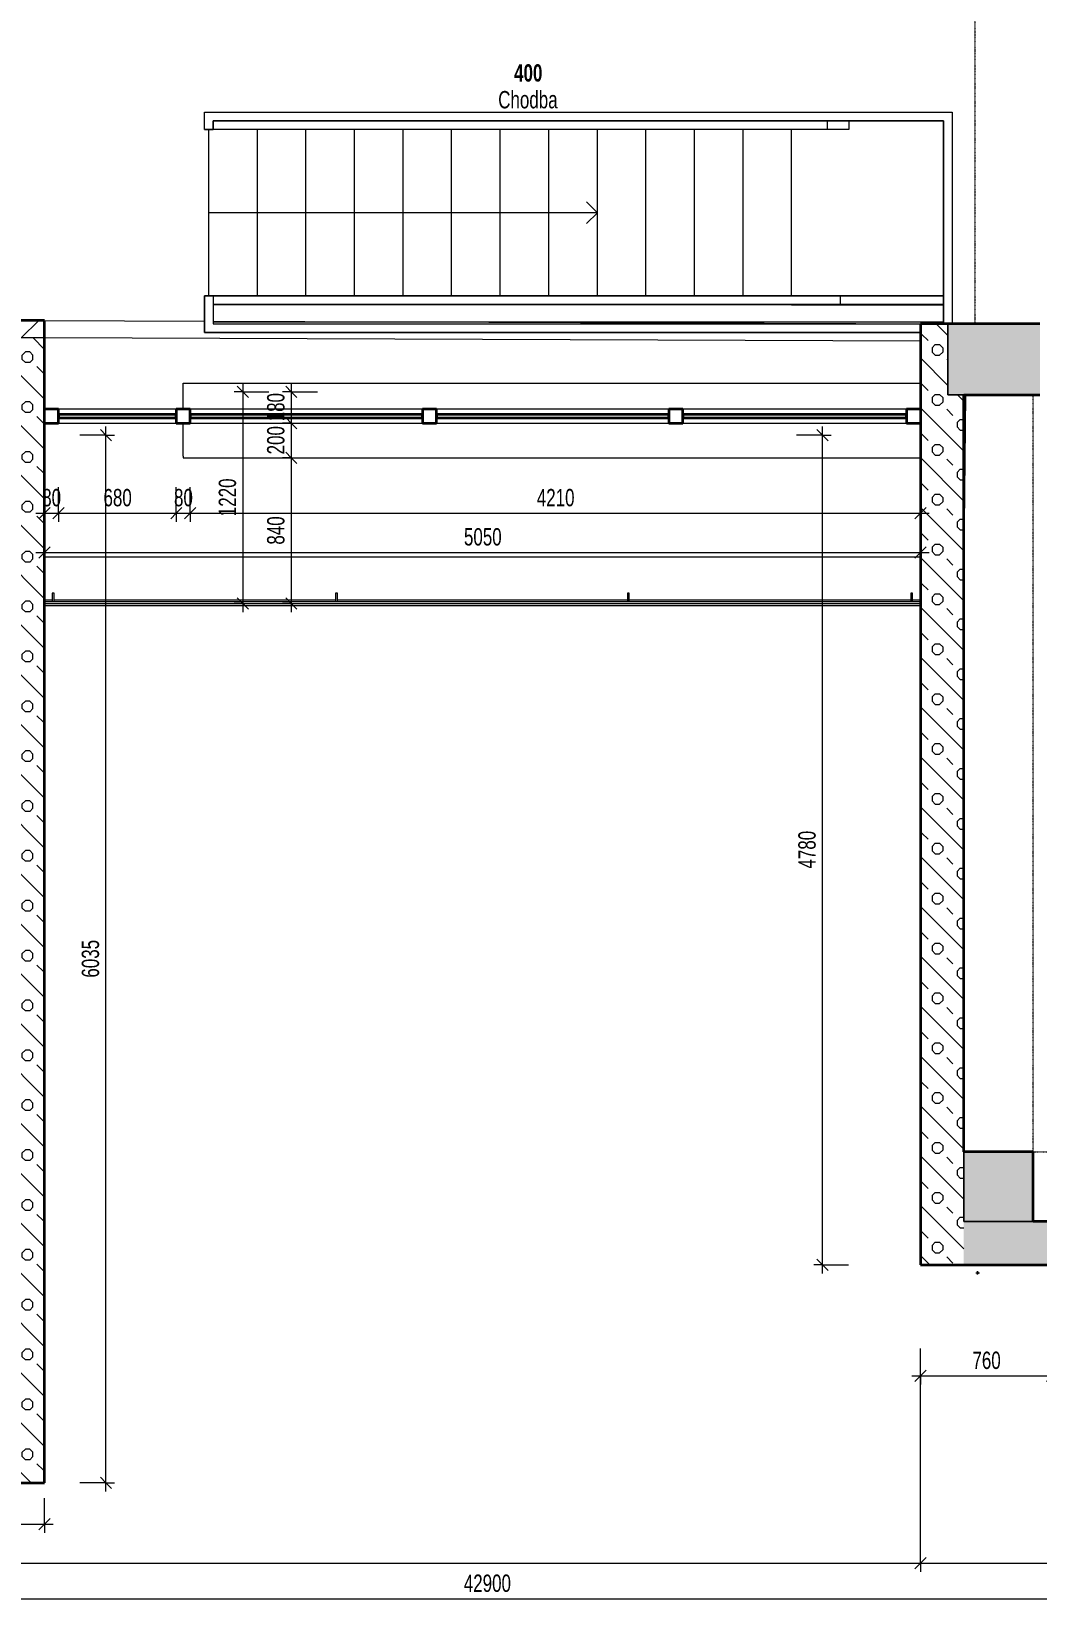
# Model space of a CAD drawing. Header units: millimetres. Extents: x 46521 to 257780, y -45352 to 20466.
# Drawn here: x 72315 to 78109, y -30944 to -21862 of the extents above; entities that cross this region are included whole.
import ezdxf

# ---------------------------------------------------------------- set-up
doc = ezdxf.new("R2010")
doc.units = ezdxf.units.MM
doc.linetypes.add('Dash dot dot', pattern=[5, 2, -1, 0, -1, 0, -1])
for name, color, linetype, lineweight in [('A-ANNO-DIMS', 211, 'Continuous', 9), ('A-ANNO-DIMS-50', 211, 'Continuous', 9), ('A-AREA-IDEN', 2, 'Continuous', 9), ('A-DETL', 90, 'Continuous', 13), ('A-FLOR', 192, 'Continuous', 13), ('A-FLOR-HRAL', 11, 'Continuous', 13), ('A-GENM', 13, 'Continuous', 13), ('A-GLAZ', 151, 'Continuous', 13), ('A-WALL', 113, 'Continuous', 13), ('A-WALL-PATT', 111, 'Continuous', 35), ('E-POWR-CNTR', 130, 'Continuous', 13), ('E-POWR-RISE', 130, 'Continuous', 13), ('S-COLS', 52, 'Continuous', 13), ('S-STRS', 31, 'Continuous', 13), ('S-STRS-ANNO', 31, 'Continuous', 13)]:
    doc.layers.add(name, color=color, linetype=linetype, lineweight=lineweight)
doc.styles.add('Arial_2', font='arial.ttf', dxfattribs={"width": 0.7, "height": 100})
doc.styles.add('Arial_B', font='arialbd.ttf', dxfattribs={"width": 0.7, "height": 100})
doc.dimstyles.new('Vnitřní_-_průhledné', dxfattribs={"dimscale": 304.8, "dimtxt": 102.02594, "dimasz": 0.213255, "dimexe": 0.164042, "dimexo": 0.0625, "dimgap": 0.032808, "dimtad": 1, "dimdec": 0, "dimrnd": 5, "dimzin": 0, "dimdsep": 46, "dimtxsty": 'Arial_2', "dimblk1": 'OBLIQUE', "dimblk2": 'OBLIQUE', "dimsah": 1, "dimcen": 0.09, "dimdle": 0.164042, "dimazin": 0, "dimtfac": 1, "dimtdec": 4, "dimtix": 1, "dimtmove": 0, "dimatfit": 3, "dimfxl": 0.492126, "dimfxlon": 1, "dimtvp": 1, "dimtolj": 1, "dimtzin": 0, "dimarcsym": 2})

# ---------------------------------------------------------------- blocks, each defined once
blk = doc.blocks.new('Zábradlí - 50x10mm-980415-2NP_DEMOLICE B')
at = {"layer": 'A-FLOR-HRAL', "color": 41}
for p, q in [((25, 5), (-25, 5)), ((-25, 5), (-25, -5)), ((-25, -5), (25, -5))]:
    blk.add_line(p, q, dxfattribs=at)
blk = doc.blocks.new('Zábradlí - 50x10mm-980461-2NP_DEMOLICE B')
at = {"layer": 'A-FLOR-HRAL', "color": 41}
for p, q in [((25, 5), (-25, 5)), ((-25, 5), (-25, -5)), ((-25, -5), (25, -5))]:
    blk.add_line(p, q, dxfattribs=at)
blk = doc.blocks.new('Zábradlí - Zábradlí-1204702-2NP_DEMOLICE B')
at = {"layer": 'A-FLOR-HRAL', "color": 41}
for p, q in [((77439.6, -25149.3), (72389.6, -25149.3)), ((72389.6, -25159.3), (77439.6, -25159.3)), ((72389.6, -25169.3), (77439.6, -25169.3))]:
    blk.add_line(p, q, dxfattribs=at)
at = {"rotation": 269.9999999999998}
for name, p in [('Zábradlí - 50x10mm-980415-2NP_DEMOLICE B', (72439.6, -25124.3)), ('Zábradlí - 50x10mm-980461-2NP_DEMOLICE B', (74073, -25124.3)), ('Zábradlí - 50x10mm-980461-2NP_DEMOLICE B', (75756.3, -25124.3)), ('Zábradlí - 50x10mm-980415-2NP_DEMOLICE B', (77389.6, -25124.3))]:
    blk.add_blockref(name, p, dxfattribs=at)
blk = doc.blocks.new('OKNO_4k_nadsvetlik_dveře - 5050x1830-1978419-2NP_DEMOLICE B')
at = {"layer": 'A-GLAZ', "color": 40, "lineweight": 35}
for p, q in [((-2445, 25), (-2525, 25)), ((-2445, -55), (-2445, 25)), ((-1685, 25), (-1765, 25)), ((-1765, 25), (-1765, -55)), ((-1685, -55), (-1685, 25)), ((-265, 25), (-345, 25)), ((-345, 25), (-345, -55)), ((-265, -55), (-265, 25)), ((1155, 25), (1075, 25)), ((1075, 25), (1075, -55)), ((1155, -55), (1155, 25)), ((2525, 25), (2445, 25)), ((2445, 25), (2445, -55)), ((-2525, -55), (-2445, -55)), ((-1765, -5), (-2445, -5)), ((-2445, -5), (-2445, -25)), ((-2445, -25), (-1765, -25)), ((-1765, -25), (-1765, -5)), ((-1765, -55), (-1685, -55)), ((-345, -5), (-1685, -5)), ((-1685, -5), (-1685, -25)), ((-1685, -25), (-345, -25)), ((-345, -25), (-345, -5)), ((-345, -55), (-265, -55)), ((1075, -5), (-265, -5)), ((-265, -5), (-265, -25)), ((-265, -25), (1075, -25)), ((1075, -25), (1075, -5)), ((1075, -55), (1155, -55)), ((2445, -5), (1155, -5)), ((1155, -5), (1155, -25)), ((1155, -25), (2445, -25)), ((2445, -25), (2445, -5)), ((2445, -55), (2525, -55))]:
    blk.add_line(p, q, dxfattribs=at)
at = {"layer": 'A-GLAZ', "color": 41}
for p, q in [((-1765, 25), (-2445, 25)), ((-345, 25), (-1685, 25)), ((1075, 25), (-265, 25)), ((2445, 25), (1155, 25)), ((-2445, -55), (-1765, -55)), ((-1685, -55), (-345, -55)), ((-265, -55), (1075, -55)), ((1155, -55), (2445, -55))]:
    blk.add_line(p, q, dxfattribs=at)
blk = doc.blocks.new('parapet_ext 2 - parapet_ext-1218708-2NP_DEMOLICE B')
at = {"layer": 'A-GENM', "color": 41}
for p, q in [((0, 0), (0, 150)), ((0, 150), (4250, 150))]:
    blk.add_line(p, q, dxfattribs=at)
blk = doc.blocks.new('parapet s nosem_vnitní 2 - parapet s nosem_vnitní-1218709-2NP_DEMOLICE B')
at = {"layer": 'A-GENM', "color": 41}
for p, q in [((0, -190), (0, 0)), ((0, -190), (0, -200)), ((0, -200), (4250, -200))]:
    blk.add_line(p, q, dxfattribs=at)
blk = doc.blocks.new('Typ horního madla - Horní madlo_Vnitřní_-1849303-2NP_DEMOLICE B')
at = {"layer": 'A-FLOR-HRAL'}
for p, q in [((73362.1, -22376.9), (76697.1, -22376.9)), ((76697.1, -22426.9), (73362.1, -22426.9)), ((76697.1, -22376.9), (76902.5, -22376.9)), ((76902.5, -22426.9), (76697.1, -22426.9)), ((76902.5, -22376.9), (76977.5, -22376.9)), ((76902.5, -22376.9), (76902.5, -22426.9)), ((77027.5, -22426.9), (76902.5, -22426.9)), ((77027.5, -22376.5), (77027.5, -22426.9))]:
    blk.add_line(p, q, dxfattribs=at)
blk = doc.blocks.new('Typ horního madla - Horní madlo_Vnitřní_-V75-2NP_DEMOLICE B')
at = {"layer": 'A-FLOR-HRAL'}
for p, q in [((76902.5, -22376.9), (73362.1, -22376.9)), ((76902.5, -22426.9), (73362.1, -22426.9)), ((76977.5, -22376.9), (76902.5, -22376.9)), ((77027.5, -22426.9), (76902.5, -22426.9)), ((77027.5, -22376.5), (77027.5, -22426.9))]:
    blk.add_line(p, q, dxfattribs=at)
blk = doc.blocks.new('Typ horního madla - Horní madlo_Vnitřní_-1849322-2NP_DEMOLICE B')
at = {"layer": 'A-FLOR-HRAL'}
for p, q in [((73362.1, -23386.2), (76697.1, -23386.2)), ((76697.1, -23386.2), (76977.1, -23386.2)), ((76977.1, -23386.2), (77573.3, -23386.2)), ((76977.1, -23386.2), (76977.1, -23436.2)), ((76697.1, -23436.2), (73362.1, -23436.2)), ((76977.1, -23436.2), (76697.1, -23436.2)), ((77573.3, -23436.2), (76977.1, -23436.2))]:
    blk.add_line(p, q, dxfattribs=at)
blk = doc.blocks.new('Typ horního madla - Horní madlo_Vnitřní_-V76-2NP_DEMOLICE B')
at = {"layer": 'A-FLOR-HRAL'}
for p, q in [((76977.1, -23386.2), (73362.1, -23386.2)), ((77573.3, -23386.2), (76977.1, -23386.2)), ((76977.1, -23436.2), (73362.1, -23436.2)), ((77573.3, -23436.2), (76977.1, -23436.2))]:
    blk.add_line(p, q, dxfattribs=at)
blk = doc.blocks.new('Typ horního madla - Horní madlo_Vnitřní_-1849687-2NP_DEMOLICE B')
at = {"layer": 'A-FLOR-HRAL'}
for p, q in [((73312.1, -22326.5), (77623.3, -22326.5)), ((73312.1, -22426.9), (73312.1, -22326.5)), ((77623.3, -22326.5), (77623.3, -23542.7)), ((73362.1, -22426.9), (73312.1, -22426.9)), ((77573.3, -22376.5), (73362.1, -22376.5)), ((73362.1, -22376.5), (73362.1, -22426.9)), ((77573.3, -23542.7), (77573.3, -22376.5)), ((77623.3, -23542.7), (77573.3, -23542.7))]:
    blk.add_line(p, q, dxfattribs=at)
blk = doc.blocks.new('Typ horního madla - Horní madlo_Vnitřní_-V77-2NP_DEMOLICE B')
at = {"layer": 'A-FLOR-HRAL'}
for p, q in [((73312.1, -22326.5), (77623.3, -22326.5)), ((73312.1, -22426.9), (73312.1, -22326.5)), ((77623.3, -22326.5), (77623.3, -23542.7)), ((73312.1, -22426.9), (73362.1, -22426.9)), ((73362.1, -22376.5), (77573.3, -22376.5)), ((73362.1, -22426.9), (73362.1, -22376.5)), ((77573.3, -22376.5), (77573.3, -23542.7)), ((77623.3, -23542.7), (77573.3, -23542.7))]:
    blk.add_line(p, q, dxfattribs=at)
blk = doc.blocks.new('Typ horního madla - Horní madlo_Vnitřní_-1851931-2NP_DEMOLICE B')
at = {"layer": 'A-FLOR-HRAL'}
for p, q in [((73312.1, -23386.2), (73362.1, -23386.2)), ((73312.1, -23596.2), (73312.1, -23386.2)), ((73362.1, -23386.2), (73362.1, -23546.2)), ((77437.1, -23596.2), (73312.1, -23596.2)), ((73362.1, -23546.2), (77437.1, -23546.2)), ((77437.1, -23546.2), (77437.1, -23596.2))]:
    blk.add_line(p, q, dxfattribs=at)
blk = doc.blocks.new('Typ horního madla - Horní madlo_Vnitřní_-V79-2NP_DEMOLICE B')
at = {"layer": 'A-FLOR-HRAL'}
for p, q in [((73362.1, -23386.2), (73312.1, -23386.2)), ((73312.1, -23386.2), (73312.1, -23596.2)), ((73362.1, -23386.2), (73362.1, -23546.2)), ((73312.1, -23596.2), (77437.1, -23596.2)), ((73362.1, -23546.2), (77437.1, -23546.2)), ((77437.1, -23546.2), (77437.1, -23596.2))]:
    blk.add_line(p, q, dxfattribs=at)
blk = doc.blocks.new('DIMBLOCK34-2NP_DEMOLICE B')
at = {"layer": 'A-ANNO-DIMS-50'}
for p, q in [((71629.8, -30463.7), (71629.8, -30313.7)), ((72389.6, -30463.7), (72389.6, -30313.7)), ((71629.8, -30463.7), (72439.6, -30463.7)), ((71629.8, -30463.7), (71629.8, -30513.7)), ((72389.6, -30463.7), (72389.6, -30513.7))]:
    blk.add_line(p, q, dxfattribs=at)
at = {"layer": 'A-ANNO-DIMS-50', "lineweight": 18}
for p, q in [((71629.8, -30463.7), (71597.3, -30496.2)), ((71629.8, -30463.7), (71662.3, -30431.2)), ((72389.6, -30463.7), (72357.1, -30496.2)), ((72389.6, -30463.7), (72422.1, -30431.2))]:
    blk.add_line(p, q, dxfattribs=at)
at = {"layer": 'A-ANNO-DIMS-50', "color": 0, "insert": (71929.7, -30323.8), "char_height": 100, "width": 192.123, "attachment_point": 1, "line_spacing_factor": 0.941778, "style": 'Arial_2'}
blk.add_mtext('760', dxfattribs=at)
blk = doc.blocks.new('_Oblique')
at = {"color": 0, "linetype": 'ByBlock', "lineweight": -2}
blk.add_line((-0.5, -0.5), (0.5, 0.5), dxfattribs=at)
blk = doc.blocks.new('DIMBLOCK35-2NP_DEMOLICE B')
at = {"layer": 'A-ANNO-DIMS-50', "lineweight": 18}
for p, q in [((72744, -24189.3), (72711.5, -24156.8)), ((72744, -24189.3), (72776.5, -24221.8)), ((72744, -30226.6), (72711.5, -30194.1)), ((72744, -30226.6), (72776.5, -30259.1))]:
    blk.add_line(p, q, dxfattribs=at)
at = {"layer": 'A-ANNO-DIMS-50'}
for p, q in [((72744, -30276.6), (72744, -24139.3)), ((72744, -24189.3), (72594, -24189.3)), ((72744, -24189.3), (72794, -24189.3)), ((72744, -30226.6), (72594, -30226.6)), ((72744, -30226.6), (72794, -30226.6))]:
    blk.add_line(p, q, dxfattribs=at)
at = {"layer": 'A-ANNO-DIMS-50', "color": 0, "insert": (72604.2, -27314.7), "char_height": 100, "width": 256.164, "attachment_point": 1, "rotation": 90, "line_spacing_factor": 0.941778, "style": 'Arial_2'}
blk.add_mtext('6035', dxfattribs=at)
blk = doc.blocks.new('DIMBLOCK36-2NP_DEMOLICE B')
at = {"layer": 'A-ANNO-DIMS-50'}
for p, q in [((72389.6, -24864.1), (72389.6, -24714.1)), ((77439.6, -24864.1), (77439.6, -24714.1)), ((72339.6, -24864.1), (77489.6, -24864.1)), ((72389.6, -24864.1), (72389.6, -24914.1)), ((77439.6, -24864.1), (77439.6, -24914.1))]:
    blk.add_line(p, q, dxfattribs=at)
at = {"layer": 'A-ANNO-DIMS-50', "lineweight": 18}
for p, q in [((72389.6, -24864.1), (72357.1, -24896.6)), ((72389.6, -24864.1), (72422.1, -24831.6)), ((77439.6, -24864.1), (77407.1, -24896.6)), ((77439.6, -24864.1), (77472.1, -24831.6))]:
    blk.add_line(p, q, dxfattribs=at)
at = {"layer": 'A-ANNO-DIMS-50', "color": 0, "insert": (74807.9, -24724.3), "char_height": 100, "width": 256.164, "attachment_point": 1, "line_spacing_factor": 0.941778, "style": 'Arial_2'}
blk.add_mtext('5050', dxfattribs=at)
blk = doc.blocks.new('DIMBLOCK37-2NP_DEMOLICE B')
at = {"layer": 'A-ANNO-DIMS-50', "lineweight": 18}
for p, q in [((76875.4, -24189.3), (76842.9, -24156.8)), ((76875.4, -24189.3), (76907.9, -24221.8)), ((76875.4, -28969.3), (76842.9, -28936.8)), ((76875.4, -28969.3), (76907.9, -29001.8))]:
    blk.add_line(p, q, dxfattribs=at)
at = {"layer": 'A-ANNO-DIMS-50'}
for p, q in [((76875.4, -29019.3), (76875.4, -24139.3)), ((76875.4, -24189.3), (76725.4, -24189.3)), ((76875.4, -24189.3), (76925.4, -24189.3)), ((76875.4, -28969.3), (76825.4, -28969.3)), ((76875.4, -28969.3), (77025.4, -28969.3))]:
    blk.add_line(p, q, dxfattribs=at)
at = {"layer": 'A-ANNO-DIMS-50', "color": 0, "insert": (76735.6, -26686), "char_height": 100, "width": 256.164, "attachment_point": 1, "rotation": 90, "line_spacing_factor": 0.941778, "style": 'Arial_2'}
blk.add_mtext('4780', dxfattribs=at)
blk = doc.blocks.new('DIMBLOCK38-2NP_DEMOLICE B')
at = {"layer": 'A-ANNO-DIMS-50'}
for p, q in [((77439.6, -29609.8), (77439.6, -29459.8)), ((78199.6, -29609.8), (78199.6, -29459.8)), ((77389.6, -29609.8), (78199.6, -29609.8)), ((77439.6, -29609.8), (77439.6, -29659.8)), ((78199.6, -29609.8), (78199.6, -29659.8))]:
    blk.add_line(p, q, dxfattribs=at)
at = {"layer": 'A-ANNO-DIMS-50', "lineweight": 18}
for p, q in [((77439.6, -29609.8), (77472.1, -29577.3)), ((78199.6, -29609.8), (78232.1, -29577.3)), ((77439.6, -29609.8), (77407.1, -29642.3)), ((78199.6, -29609.8), (78167.1, -29642.3))]:
    blk.add_line(p, q, dxfattribs=at)
at = {"layer": 'A-ANNO-DIMS-50', "color": 0, "insert": (77739.6, -29469.9), "char_height": 100, "width": 192.123, "attachment_point": 1, "line_spacing_factor": 0.941778, "style": 'Arial_2'}
blk.add_mtext('760', dxfattribs=at)
blk = doc.blocks.new('DIMBLOCK85-2NP_DEMOLICE B')
at = {"layer": 'A-ANNO-DIMS-50'}
for p, q in [((77439.6, -30689.6), (77439.6, -29452.6)), ((66296.4, -30689.6), (66296.4, -30539.6)), ((66296.4, -30689.6), (77439.6, -30689.6)), ((66296.4, -30689.6), (66296.4, -30739.6)), ((77439.6, -30689.6), (77439.6, -30739.6))]:
    blk.add_line(p, q, dxfattribs=at)
at = {"layer": 'A-ANNO-DIMS-50', "lineweight": 18}
for p, q in [((66296.4, -30689.6), (66263.9, -30722.1)), ((66296.4, -30689.6), (66328.9, -30657.1)), ((77439.6, -30689.6), (77407.1, -30722.1)), ((77439.6, -30689.6), (77472.1, -30657.1))]:
    blk.add_line(p, q, dxfattribs=at)
at = {"layer": 'A-ANNO-DIMS-50', "color": 0, "insert": (71734.6, -30549.7), "char_height": 100, "width": 320.204, "attachment_point": 1, "line_spacing_factor": 0.941778, "style": 'Arial_2'}
blk.add_mtext('11145', dxfattribs=at)
blk = doc.blocks.new('DIMBLOCK86-2NP_DEMOLICE B')
at = {"layer": 'A-ANNO-DIMS-50'}
for p, q in [((77439.6, -30689.6), (77439.6, -29452.6)), ((83574.6, -30689.6), (83574.6, -30539.6)), ((77439.6, -30689.6), (83574.6, -30689.6)), ((77439.6, -30689.6), (77439.6, -30739.6)), ((83574.6, -30689.6), (83574.6, -30739.6))]:
    blk.add_line(p, q, dxfattribs=at)
at = {"layer": 'A-ANNO-DIMS-50', "lineweight": 18}
for p, q in [((77439.6, -30689.6), (77407.1, -30722.1)), ((77439.6, -30689.6), (77472.1, -30657.1)), ((83574.6, -30689.6), (83542.1, -30722.1)), ((83574.6, -30689.6), (83607.1, -30657.1))]:
    blk.add_line(p, q, dxfattribs=at)
at = {"layer": 'A-ANNO-DIMS-50', "color": 0, "insert": (80400.4, -30549.7), "char_height": 100, "width": 256.164, "attachment_point": 1, "line_spacing_factor": 0.941778, "style": 'Arial_2'}
blk.add_mtext('6135', dxfattribs=at)
blk = doc.blocks.new('DIMBLOCK98-2NP_DEMOLICE B')
at = {"layer": 'A-ANNO-DIMS-50'}
for p, q in [((53491.4, -30894.3), (53491.4, -30369.6)), ((96389.6, -30894.3), (96389.6, -30672.2)), ((53441.4, -30894.3), (96439.6, -30894.3)), ((53491.4, -30894.3), (53491.4, -30944.3)), ((96389.6, -30894.3), (96389.6, -30944.3))]:
    blk.add_line(p, q, dxfattribs=at)
at = {"layer": 'A-ANNO-DIMS-50', "lineweight": 18}
for p, q in [((53491.4, -30894.3), (53523.9, -30861.8)), ((96389.6, -30894.3), (96422.1, -30861.8)), ((53491.4, -30894.3), (53458.9, -30926.8)), ((96389.6, -30894.3), (96357.1, -30926.8))]:
    blk.add_line(p, q, dxfattribs=at)
at = {"layer": 'A-ANNO-DIMS-50', "color": 0, "insert": (74807.1, -30754.5), "char_height": 100, "width": 320.204, "attachment_point": 1, "line_spacing_factor": 0.941778, "style": 'Arial_2'}
blk.add_mtext('42900', dxfattribs=at)
blk = doc.blocks.new('DIMBLOCK100-2NP_DEMOLICE B')
at = {"layer": 'A-ANNO-DIMS-50'}
for p, q in [((72389.6, -24638.2), (72389.6, -24488.2)), ((72469.6, -24638.2), (72469.6, -24488.2)), ((72339.6, -24638.2), (72469.6, -24638.2)), ((72389.6, -24638.2), (72389.6, -24688.2)), ((72469.6, -24638.2), (72469.6, -24688.2))]:
    blk.add_line(p, q, dxfattribs=at)
at = {"layer": 'A-ANNO-DIMS-50', "lineweight": 18}
for p, q in [((72389.6, -24638.2), (72422.1, -24605.7)), ((72469.6, -24638.2), (72502.1, -24605.7)), ((72389.6, -24638.2), (72357.1, -24670.7)), ((72469.6, -24638.2), (72437.1, -24670.7))]:
    blk.add_line(p, q, dxfattribs=at)
at = {"layer": 'A-ANNO-DIMS-50', "color": 0, "insert": (72376.3, -24498.4), "char_height": 100, "width": 128.082, "attachment_point": 1, "line_spacing_factor": 0.941778, "style": 'Arial_2'}
blk.add_mtext('80', dxfattribs=at)
blk = doc.blocks.new('DIMBLOCK101-2NP_DEMOLICE B')
at = {"layer": 'A-ANNO-DIMS-50'}
for p, q in [((72469.6, -24638.2), (72469.6, -24488.2)), ((73149.6, -24638.2), (73149.6, -24488.2)), ((72469.6, -24638.2), (73149.6, -24638.2)), ((72469.6, -24638.2), (72469.6, -24688.2)), ((73149.6, -24638.2), (73149.6, -24688.2))]:
    blk.add_line(p, q, dxfattribs=at)
at = {"layer": 'A-ANNO-DIMS-50', "lineweight": 18}
for p, q in [((72469.6, -24638.2), (72502.1, -24605.7)), ((73149.6, -24638.2), (73182.1, -24605.7)), ((72469.6, -24638.2), (72437.1, -24670.7)), ((73149.6, -24638.2), (73117.1, -24670.7))]:
    blk.add_line(p, q, dxfattribs=at)
at = {"layer": 'A-ANNO-DIMS-50', "color": 0, "insert": (72729.6, -24498.4), "char_height": 100, "width": 192.123, "attachment_point": 1, "line_spacing_factor": 0.941778, "style": 'Arial_2'}
blk.add_mtext('680', dxfattribs=at)
blk = doc.blocks.new('DIMBLOCK102-2NP_DEMOLICE B')
at = {"layer": 'A-ANNO-DIMS-50'}
for p, q in [((73149.6, -24638.2), (73149.6, -24488.2)), ((73229.6, -24638.2), (73229.6, -24488.2)), ((73149.6, -24638.2), (73229.6, -24638.2)), ((73149.6, -24638.2), (73149.6, -24688.2)), ((73229.6, -24638.2), (73229.6, -24688.2))]:
    blk.add_line(p, q, dxfattribs=at)
at = {"layer": 'A-ANNO-DIMS-50', "lineweight": 18}
for p, q in [((73149.6, -24638.2), (73182.1, -24605.7)), ((73229.6, -24638.2), (73262.1, -24605.7)), ((73149.6, -24638.2), (73117.1, -24670.7)), ((73229.6, -24638.2), (73197.1, -24670.7))]:
    blk.add_line(p, q, dxfattribs=at)
at = {"layer": 'A-ANNO-DIMS-50', "color": 0, "insert": (73136.3, -24498.4), "char_height": 100, "width": 128.082, "attachment_point": 1, "line_spacing_factor": 0.941778, "style": 'Arial_2'}
blk.add_mtext('80', dxfattribs=at)
blk = doc.blocks.new('DIMBLOCK103-2NP_DEMOLICE B')
at = {"layer": 'A-ANNO-DIMS-50'}
for p, q in [((73229.6, -24638.2), (73229.6, -24488.2)), ((77439.6, -24638.2), (77439.6, -24488.2)), ((73229.6, -24638.2), (77489.6, -24638.2)), ((73229.6, -24638.2), (73229.6, -24688.2)), ((77439.6, -24638.2), (77439.6, -24688.2))]:
    blk.add_line(p, q, dxfattribs=at)
at = {"layer": 'A-ANNO-DIMS-50', "lineweight": 18}
for p, q in [((73229.6, -24638.2), (73262.1, -24605.7)), ((77439.6, -24638.2), (77472.1, -24605.7)), ((73229.6, -24638.2), (73197.1, -24670.7)), ((77439.6, -24638.2), (77407.1, -24670.7))]:
    blk.add_line(p, q, dxfattribs=at)
at = {"layer": 'A-ANNO-DIMS-50', "color": 0, "insert": (75227.9, -24498.4), "char_height": 100, "width": 256.164, "attachment_point": 1, "line_spacing_factor": 0.941778, "style": 'Arial_2'}
blk.add_mtext('4210', dxfattribs=at)
blk = doc.blocks.new('DIMBLOCK104-2NP_DEMOLICE B')
at = {"layer": 'A-ANNO-DIMS-50'}
for p, q in [((73533.8, -23938.3), (73483.8, -23938.3)), ((73533.8, -23888.3), (73533.8, -25209.3)), ((73533.8, -23938.3), (73683.8, -23938.3)), ((73533.8, -25159.3), (73483.8, -25159.3)), ((73533.8, -25159.3), (73683.8, -25159.3))]:
    blk.add_line(p, q, dxfattribs=at)
at = {"layer": 'A-ANNO-DIMS-50', "lineweight": 18}
for p, q in [((73533.8, -23938.3), (73501.3, -23905.8)), ((73533.8, -23938.3), (73566.3, -23970.8)), ((73533.8, -25159.3), (73501.3, -25126.8)), ((73533.8, -25159.3), (73566.3, -25191.8))]:
    blk.add_line(p, q, dxfattribs=at)
at = {"layer": 'A-ANNO-DIMS-50', "color": 0, "insert": (73394, -24655.5), "char_height": 100, "width": 256.164, "attachment_point": 1, "rotation": 90, "line_spacing_factor": 0.941778, "style": 'Arial_2'}
blk.add_mtext('1220', dxfattribs=at)
blk = doc.blocks.new('DIMBLOCK105-2NP_DEMOLICE B')
at = {"layer": 'A-ANNO-DIMS-50'}
for p, q in [((73812.6, -23938.3), (73762.6, -23938.3)), ((73812.6, -23888.3), (73812.6, -24119.3)), ((73812.6, -23938.3), (73962.6, -23938.3)), ((73812.6, -24119.3), (73762.6, -24119.3)), ((73812.6, -24119.3), (73962.6, -24119.3))]:
    blk.add_line(p, q, dxfattribs=at)
at = {"layer": 'A-ANNO-DIMS-50', "lineweight": 18}
for p, q in [((73812.6, -23938.3), (73780.1, -23905.8)), ((73812.6, -23938.3), (73845.1, -23970.8)), ((73812.6, -24119.3), (73780.1, -24086.8)), ((73812.6, -24119.3), (73845.1, -24151.8))]:
    blk.add_line(p, q, dxfattribs=at)
at = {"layer": 'A-ANNO-DIMS-50', "color": 0, "insert": (73672.8, -24108.8), "char_height": 100, "width": 192.123, "attachment_point": 1, "rotation": 90, "line_spacing_factor": 0.941778, "style": 'Arial_2'}
blk.add_mtext('180', dxfattribs=at)
blk = doc.blocks.new('DIMBLOCK106-2NP_DEMOLICE B')
at = {"layer": 'A-ANNO-DIMS-50'}
for p, q in [((73812.6, -24119.3), (73762.6, -24119.3)), ((73812.6, -24119.3), (73812.6, -24319.3)), ((73812.6, -24119.3), (73962.6, -24119.3)), ((73812.6, -24319.3), (73762.6, -24319.3)), ((73812.6, -24319.3), (73962.6, -24319.3))]:
    blk.add_line(p, q, dxfattribs=at)
at = {"layer": 'A-ANNO-DIMS-50', "lineweight": 18}
for p, q in [((73812.6, -24119.3), (73780.1, -24086.8)), ((73812.6, -24119.3), (73845.1, -24151.8)), ((73812.6, -24319.3), (73780.1, -24286.8)), ((73812.6, -24319.3), (73845.1, -24351.8))]:
    blk.add_line(p, q, dxfattribs=at)
at = {"layer": 'A-ANNO-DIMS-50', "color": 0, "insert": (73672.8, -24299.3), "char_height": 100, "width": 192.123, "attachment_point": 1, "rotation": 90, "line_spacing_factor": 0.941778, "style": 'Arial_2'}
blk.add_mtext('200', dxfattribs=at)
blk = doc.blocks.new('DIMBLOCK107-2NP_DEMOLICE B')
at = {"layer": 'A-ANNO-DIMS-50'}
for p, q in [((73812.6, -24319.3), (73762.6, -24319.3)), ((73812.6, -24319.3), (73812.6, -25209.3)), ((73812.6, -24319.3), (73962.6, -24319.3)), ((73812.6, -25159.3), (73762.6, -25159.3)), ((73812.6, -25159.3), (73962.6, -25159.3))]:
    blk.add_line(p, q, dxfattribs=at)
at = {"layer": 'A-ANNO-DIMS-50', "lineweight": 18}
for p, q in [((73812.6, -24319.3), (73780.1, -24286.8)), ((73812.6, -24319.3), (73845.1, -24351.8)), ((73812.6, -25159.3), (73780.1, -25126.8)), ((73812.6, -25159.3), (73845.1, -25191.8))]:
    blk.add_line(p, q, dxfattribs=at)
at = {"layer": 'A-ANNO-DIMS-50', "color": 0, "insert": (73672.8, -24819.3), "char_height": 100, "width": 192.123, "attachment_point": 1, "rotation": 90, "line_spacing_factor": 0.941778, "style": 'Arial_2'}
blk.add_mtext('840', dxfattribs=at)

msp = doc.modelspace()

# ---------------------------------------------------------------- hatches: boundary and pattern name
at = {"layer": 'A-WALL-PATT', "lineweight": 13}
h = msp.add_hatch(dxfattribs=at)
h.set_pattern_fill('FP_10', color=256, style=0, pattern_type=2)
h.set_pattern_definition([(45, (0, 0), (-106.06602, 106.06602), [])])
h.paths.add_polyline_path([(71234.6, -23627.7), (71740, -23627.7), (71740, -23527.7), (71234.6, -23527.7), (71234.6, -23577.7)])
h.paths.add_polyline_path([(72389.6, -23627.7), (72389.6, -23527.7), (72240, -23527.7), (72240, -23627.7)])
h.paths.add_polyline_path([(70234.6, -23627.7), (70234.6, -23527.7), (69936.4, -23527.7), (69936.4, -23627.7), (70137, -23627.7)])
h = msp.add_hatch(dxfattribs=at)
h.set_pattern_fill('FP_40', color=256, angle=45, style=0, pattern_type=2)
h.set_pattern_definition([(315, (77439.63, -26329.77), (143.684, 143.684), []), (270, (77506.93, -26558.71), (143.684, -143.684), [25.4, -261.968]), (315, (77506.93, -26584.11), (143.684, 143.684), [25.4, -177.8]), (2e-13, (77524.89, -26602.07), (143.684, 143.684), [25.4, -261.968]), (45, (77550.29, -26602.07), (-143.684, 143.684), [25.4, -177.8]), (270, (77568.25, -26558.71), (143.684, -143.684), [25.4, -261.968]), (315, (77550.3, -26540.75), (143.684, 143.684), [25.4, -177.8]), (2e-13, (77524.89, -26540.75), (143.684, 143.684), [25.4, -261.968]), (45, (77506.93, -26558.71), (-143.684, 143.684), [25.4, -177.8]), (315, (77591.47, -26625.3), (143.684, 143.684), [50.8, -152.4])])
h.paths.add_polyline_path([(77439.6, -28969.3), (77689.6, -28969.3), (77689.6, -23956.6), (77598.3, -23956.6), (77598.3, -23546.6), (77439.6, -23546.6), (77439.6, -28719.3)])
h = msp.add_hatch(dxfattribs=at)
h.set_pattern_fill('FP_7', color=256, angle=45, style=0, pattern_type=2)
h.set_pattern_definition([(135, (72389.63, -26855.31), (-143.684, -143.684), []), (90, (72322.32, -26626.37), (-143.684, 143.684), [25.4, -261.968]), (135, (72322.32, -26600.97), (-143.684, -143.684), [25.4, -177.8]), (180, (72304.36, -26583), (-143.684, -143.684), [25.4, -261.968]), (225, (72278.96, -26583), (143.684, -143.684), [25.4, -177.8]), (90, (72261, -26626.37), (-143.684, 143.684), [25.4, -261.968]), (135, (72278.96, -26644.33), (-143.684, -143.684), [25.4, -177.8]), (180, (72304.36, -26644.33), (-143.684, -143.684), [25.4, -261.968]), (225, (72322.32, -26626.37), (143.684, -143.684), [25.4, -177.8]), (135, (72237.78, -26559.78), (-143.684, -143.684), [50.8, -152.4])])
h.paths.add_polyline_path([(72389.6, -30226.6), (72389.6, -23627.7), (72240, -23627.7), (72240, -23937.5), (72139.6, -23937.5), (72139.6, -30226.6)])
h = msp.add_hatch(dxfattribs=at)
h.set_pattern_fill('FP_41', color=256, angle=-315, style=0, pattern_type=2)
h.set_pattern_definition([(225, (86842.78, -28719.28), (143.684, -143.684), []), (180, (86613.84, -28786.59), (-143.684, -143.684), [25.4, -261.968]), (225, (86588.43, -28786.59), (143.684, -143.684), [25.4, -177.8]), (270, (86570.47, -28804.55), (143.684, -143.684), [25.4, -261.968]), (315, (86570.48, -28829.95), (143.684, 143.684), [25.4, -177.8]), (180, (86613.83, -28847.91), (-143.684, -143.684), [25.4, -261.968]), (225, (86631.8, -28829.95), (143.684, -143.684), [25.4, -177.8]), (270, (86631.8, -28804.55), (143.684, -143.684), [25.4, -261.968]), (315, (86613.84, -28786.59), (143.684, 143.684), [25.4, -177.8]), (225, (86547.25, -28871.13), (143.684, -143.684), [50.8, -152.4])])
h.paths.add_polyline_path([(96139.6, -28969.3), (96139.6, -28719.3), (95609.6, -28719.3), (95609.6, -28969.3), (95974.6, -28969.3)])
h.paths.add_polyline_path([(94709.6, -28969.3), (94709.6, -28719.3), (94359.6, -28719.3), (94359.6, -28969.3)])
h.paths.add_polyline_path([(93159.6, -28969.3), (93159.6, -28719.3), (92589.6, -28719.3), (92589.6, -28969.3), (92819.8, -28969.3)])
h.paths.add_polyline_path([(90189.6, -28969.3), (90189.6, -28719.3), (89579.6, -28719.3), (89579.6, -28969.3), (90124.6, -28969.3)])
h.paths.add_polyline_path([(87179.6, -28969.3), (87179.6, -28719.3), (86594.6, -28719.3), (86594.6, -28969.3), (86771.1, -28969.3)])
h.paths.add_polyline_path([(84124.6, -28969.3), (84194.6, -28969.3), (84194.6, -28719.3), (83599.6, -28719.3), (83599.6, -28969.3), (83874.6, -28969.3)])
h.paths.add_polyline_path([(79399.6, -28969.3), (79999.6, -28969.3), (79999.6, -28719.3), (79399.6, -28719.3)])
h.paths.add_polyline_path([(78089.6, -28969.3), (78199.6, -28969.3), (78199.6, -28719.3), (77689.6, -28719.3), (77689.6, -28969.3)])
at = {"layer": 'S-COLS'}
for points in [[(78128.3, -23956.6), (78128.3, -23546.6), (77598.3, -23546.6), (77598.3, -23956.6), (77697.9, -23956.6)], [(77689.6, -28719.3), (78089.6, -28719.3), (78089.6, -28319.3), (77689.6, -28319.3)]]:
    msp.add_hatch(color=9, dxfattribs=at).paths.add_polyline_path(points)

# ---------------------------------------------------------------- linework, layer by layer
at = {"layer": 'A-DETL', "linetype": 'Dash dot dot'}
for p, q in [((77753.3, -20303.2), (77753.3, -23546.6)), ((78089.6, -28319.3), (78089.6, -23956.6)), ((78089.6, -28319.3), (79899.6, -28319.3))]:
    msp.add_line(p, q, dxfattribs=at)
at = {"layer": 'A-FLOR'}
for p, q in [((73337.1, -23386.2), (73337.1, -22426.9)), ((77573.3, -23536.6), (73362.1, -23536.6))]:
    msp.add_line(p, q, dxfattribs=at)
at = {"layer": 'A-WALL', "lineweight": 35}
for p, q in [((72389.6, -23527.7), (72240, -23527.7)), ((72389.6, -30226.6), (72389.6, -23527.7)), ((77439.6, -23546.6), (77439.6, -28969.3)), ((77598.3, -23546.6), (77439.6, -23546.6)), ((77689.6, -28319.3), (77689.6, -23956.6)), ((78199.6, -28719.3), (78089.6, -28719.3)), ((77439.6, -28969.3), (78199.6, -28969.3)), ((71629.8, -30226.6), (72389.6, -30226.6))]:
    msp.add_line(p, q, dxfattribs=at)
at = {"layer": 'A-WALL'}
for p, q in [((72389.6, -23528.1), (73312.1, -23531.4)), ((73362.1, -23531.6), (77598.3, -23546.6)), ((77598.3, -23956.6), (77598.3, -23546.6)), ((72389.6, -23627.7), (72240, -23627.7)), ((77439.6, -23646), (72389.6, -23628.1)), ((77689.6, -23956.6), (77598.3, -23956.6)), ((77700.1, -23956.6), (77689.6, -24889.3)), ((72389.6, -24889.3), (77439.6, -24889.3)), ((72434.6, -25139.3), (72389.6, -25139.3)), ((74068, -25139.3), (72444.6, -25139.3)), ((75751.3, -25139.3), (74078, -25139.3)), ((77384.6, -25139.3), (75761.3, -25139.3)), ((77439.6, -25139.3), (77394.6, -25139.3)), ((77689.6, -28719.3), (77689.6, -28319.3)), ((78089.6, -28719.3), (77689.6, -28719.3))]:
    msp.add_line(p, q, dxfattribs=at)
at = {"layer": 'E-POWR-CNTR', "color": 41}
for p, q in [((77759.6, -29015.4), (77779.6, -29015.4)), ((77769.6, -29025.4), (77769.6, -29005.4))]:
    msp.add_line(p, q, dxfattribs=at)
at = {"layer": 'E-POWR-RISE', "color": 41}
for start, end in [(0, 180), (180, 0)]:
    msp.add_arc((77769.6, -29015.4), 5, start, end, dxfattribs=at)
at = {"layer": 'S-COLS', "lineweight": 35}
for p, q in [((78128.3, -23546.6), (77598.3, -23546.6)), ((77689.6, -23956.6), (78128.3, -23956.6)), ((78089.6, -28319.3), (77689.6, -28319.3)), ((78089.6, -28719.3), (78089.6, -28319.3))]:
    msp.add_line(p, q, dxfattribs=at)
at = {"layer": 'S-COLS'}
for p, q in [((77598.3, -23546.6), (77598.3, -23956.6)), ((77598.3, -23956.6), (77689.6, -23956.6)), ((77689.6, -28319.3), (77689.6, -28719.3)), ((77689.6, -28719.3), (78089.6, -28719.3))]:
    msp.add_line(p, q, dxfattribs=at)
at = {"layer": 'S-STRS'}
for p, q in [((73617.1, -23386.2), (73617.1, -22426.9)), ((73617.1, -23386.2), (73617.1, -22426.9)), ((73897.1, -23386.2), (73897.1, -22426.9)), ((73897.1, -23386.2), (73897.1, -22426.9)), ((74177.1, -23386.2), (74177.1, -22426.9)), ((74177.1, -23386.2), (74177.1, -22426.9)), ((74457.1, -23386.2), (74457.1, -22426.9)), ((74457.1, -23386.2), (74457.1, -22426.9)), ((74737.1, -23386.2), (74737.1, -22426.9)), ((74737.1, -23386.2), (74737.1, -22426.9)), ((75017.1, -23386.2), (75017.1, -22426.9)), ((75017.1, -23386.2), (75017.1, -22426.9)), ((75297.1, -23386.2), (75297.1, -22426.9)), ((75297.1, -23386.2), (75297.1, -22426.9)), ((75577.1, -23386.2), (75577.1, -22426.9)), ((75577.1, -23386.2), (75577.1, -22426.9)), ((75857.1, -23386.2), (75857.1, -22426.9)), ((75857.1, -23386.2), (75857.1, -22426.9)), ((76137.1, -23386.2), (76137.1, -22426.9)), ((76137.1, -23386.2), (76137.1, -22426.9)), ((76417.1, -23386.2), (76417.1, -22426.9)), ((76417.1, -23386.2), (76417.1, -22426.9)), ((76697.1, -23386.2), (76697.1, -22426.9)), ((76697.1, -23386.2), (76697.1, -22426.9)), ((73617.1, -23436.6), (73362.1, -23436.6)), ((73897.1, -23436.6), (73617.1, -23436.6)), ((74177.1, -23436.6), (73897.1, -23436.6)), ((74457.1, -23436.6), (74177.1, -23436.6)), ((74737.1, -23436.6), (74457.1, -23436.6)), ((75017.1, -23436.6), (74737.1, -23436.6)), ((75297.1, -23436.6), (75017.1, -23436.6)), ((75577.1, -23436.6), (75297.1, -23436.6)), ((75857.1, -23436.6), (75577.1, -23436.6)), ((76137.1, -23436.6), (75857.1, -23436.6)), ((76417.1, -23436.6), (76137.1, -23436.6)), ((76697.1, -23436.6), (76417.1, -23436.6)), ((76697.1, -23436.6), (77573.3, -23436.6))]:
    msp.add_line(p, q, dxfattribs=at)
at = {"layer": 'S-STRS-ANNO'}
for p, q in [((75577.1, -22906.5), (75514.6, -22844)), ((73617.1, -22906.5), (73337.1, -22906.5)), ((73897.1, -22906.5), (73617.1, -22906.5)), ((74177.1, -22906.5), (73897.1, -22906.5)), ((74457.1, -22906.5), (74177.1, -22906.5)), ((74737.1, -22906.5), (74457.1, -22906.5)), ((75017.1, -22906.5), (74737.1, -22906.5)), ((75297.1, -22906.5), (75017.1, -22906.5)), ((75577.1, -22906.5), (75297.1, -22906.5)), ((75577.1, -22906.5), (75514.6, -22969))]:
    msp.add_line(p, q, dxfattribs=at)

# ---------------------------------------------------------------- block references
at = {"layer": 'A-FLOR-HRAL'}
for name in ['Typ horního madla - Horní madlo_Vnitřní_-1849687-2NP_DEMOLICE B', 'Typ horního madla - Horní madlo_Vnitřní_-V77-2NP_DEMOLICE B', 'Typ horního madla - Horní madlo_Vnitřní_-1849303-2NP_DEMOLICE B', 'Typ horního madla - Horní madlo_Vnitřní_-V75-2NP_DEMOLICE B', 'Typ horního madla - Horní madlo_Vnitřní_-1851931-2NP_DEMOLICE B', 'Typ horního madla - Horní madlo_Vnitřní_-V79-2NP_DEMOLICE B', 'Typ horního madla - Horní madlo_Vnitřní_-1849322-2NP_DEMOLICE B', 'Typ horního madla - Horní madlo_Vnitřní_-V76-2NP_DEMOLICE B']:
    msp.add_blockref(name, (0, 0), dxfattribs=at)
at = {"layer": 'A-FLOR-HRAL', "color": 41}
msp.add_blockref('Zábradlí - Zábradlí-1204702-2NP_DEMOLICE B', (0, 0), dxfattribs=at)
at = {"layer": 'A-GENM', "color": 41}
for name, p in [('parapet_ext 2 - parapet_ext-1218708-2NP_DEMOLICE B', (73189.6, -24039.3)), ('parapet s nosem_vnitní 2 - parapet s nosem_vnitní-1218709-2NP_DEMOLICE B', (73189.6, -24119.3))]:
    msp.add_blockref(name, p, dxfattribs=at)
at = {"layer": 'A-GLAZ', "color": 41}
msp.add_blockref('OKNO_4k_nadsvetlik_dveře - 5050x1830-1978419-2NP_DEMOLICE B', (74914.6, -24064.3), dxfattribs=at)

# ---------------------------------------------------------------- texts
at = {"layer": 'A-AREA-IDEN', "lineweight": 18, "char_height": 100, "attachment_point": 1}
for s, insert, width, style in [('400', (75097, -22051), 202.025, 'Arial_B'), ('Chodba', (75005.5, -22205.1), 423.692, 'Arial_2')]:
    msp.add_mtext(s, dxfattribs=dict(at, insert=insert, width=width, style=style))

# ---------------------------------------------------------------- dimensions: what is measured, and where the dimension line sits
at = {"layer": 'A-ANNO-DIMS'}
for base, p1, p2, override, picture, middle in [((73533.8, -25159.3), (73683.8, -23938.3), (73683.8, -25159.3), {"dimpost": '<>', "dimfxl": 1221}, 'DIMBLOCK104-2NP_DEMOLICE B', (73472.7, -24548.8)), ((73812.6, -24119.3), (73962.6, -23938.3), (73962.6, -24119.3), {"dimpost": '<>', "dimfxl": 181}, 'DIMBLOCK105-2NP_DEMOLICE B', (73751.6, -24028.8)), ((72744, -24189.3), (72594, -30226.6), (72594, -24189.3), {"dimpost": '<>', "dimfxl": 6037.27971}, 'DIMBLOCK35-2NP_DEMOLICE B', (72682.9, -27207.9)), ((73812.6, -24319.3), (73962.6, -24119.3), (73962.6, -24319.3), {"dimpost": '<>', "dimfxl": 200}, 'DIMBLOCK106-2NP_DEMOLICE B', (73751.6, -24219.3)), ((76875.4, -24189.3), (77025.4, -28969.3), (76725.4, -24189.3), {"dimpost": '<>', "dimfxl": 4789.404973}, 'DIMBLOCK37-2NP_DEMOLICE B', (76814.3, -26579.3)), ((73812.6, -25159.3), (73962.6, -24319.3), (73962.6, -25159.3), {"dimpost": '<>', "dimfxl": 840}, 'DIMBLOCK107-2NP_DEMOLICE B', (73751.6, -24739.3))]:
    dim = msp.add_linear_dim(base=base, p1=p1, p2=p2, angle=90, dimstyle='Vnitřní_-_průhledné', override=override, dxfattribs=at)
    dim.commit()
    dim.dimension.update_dxf_attribs({"geometry": picture, "text_midpoint": middle})
for base, p1, p2, override, picture, middle in [((72469.6, -24638.2), (72389.6, -24488.2), (72469.6, -24488.2), {"dimpost": '<>', "dimfxl": 80}, 'DIMBLOCK100-2NP_DEMOLICE B', (72429.6, -24577.2)), ((73149.6, -24638.2), (72469.6, -24488.2), (73149.6, -24488.2), {"dimpost": '<>', "dimfxl": 680}, 'DIMBLOCK101-2NP_DEMOLICE B', (72809.6, -24577.2)), ((73229.6, -24638.2), (73149.6, -24488.2), (73229.6, -24488.2), {"dimpost": '<>', "dimfxl": 80}, 'DIMBLOCK102-2NP_DEMOLICE B', (73189.6, -24577.2)), ((77439.6, -24638.2), (73229.6, -24488.2), (77439.6, -24488.2), {"dimpost": '<>', "dimfxl": 4210}, 'DIMBLOCK103-2NP_DEMOLICE B', (75334.6, -24577.2)), ((77439.6, -24864.1), (72389.6, -24714.1), (77439.6, -24714.1), {"dimpost": '<>', "dimfxl": 5050}, 'DIMBLOCK36-2NP_DEMOLICE B', (74914.6, -24803.1)), ((77439.6, -30689.6), (66296.4, -30539.6), (77439.6, -29452.6), {"dimpost": '<>', "dimfxl": 11196.134482}, 'DIMBLOCK85-2NP_DEMOLICE B', (71868, -30628.5)), ((78199.6, -29609.8), (77439.6, -29459.8), (78199.6, -29459.8), {"dimpost": '<>', "dimfxl": 760}, 'DIMBLOCK38-2NP_DEMOLICE B', (77819.6, -29548.7)), ((83574.6, -30689.6), (77439.6, -29452.6), (83574.6, -30539.6), {"dimpost": '<>', "dimfxl": 6230.543714}, 'DIMBLOCK86-2NP_DEMOLICE B', (80507.1, -30628.5)), ((72389.6, -30463.7), (71629.8, -30313.7), (72389.6, -30313.7), {"dimpost": '<>', "dimfxl": 759.787949}, 'DIMBLOCK34-2NP_DEMOLICE B', (72009.7, -30402.6)), ((96389.6, -30894.3), (53491.4, -30369.6), (96389.6, -30672.2), {"dimpost": '<>', "dimfxl": 42899.315329}, 'DIMBLOCK98-2NP_DEMOLICE B', (74940.5, -30833.2))]:
    dim = msp.add_linear_dim(base=base, p1=p1, p2=p2, dimstyle='Vnitřní_-_průhledné', override=override, dxfattribs=at)
    dim.commit()
    dim.dimension.update_dxf_attribs({"geometry": picture, "text_midpoint": middle})

doc.saveas('drawing.dxf')
